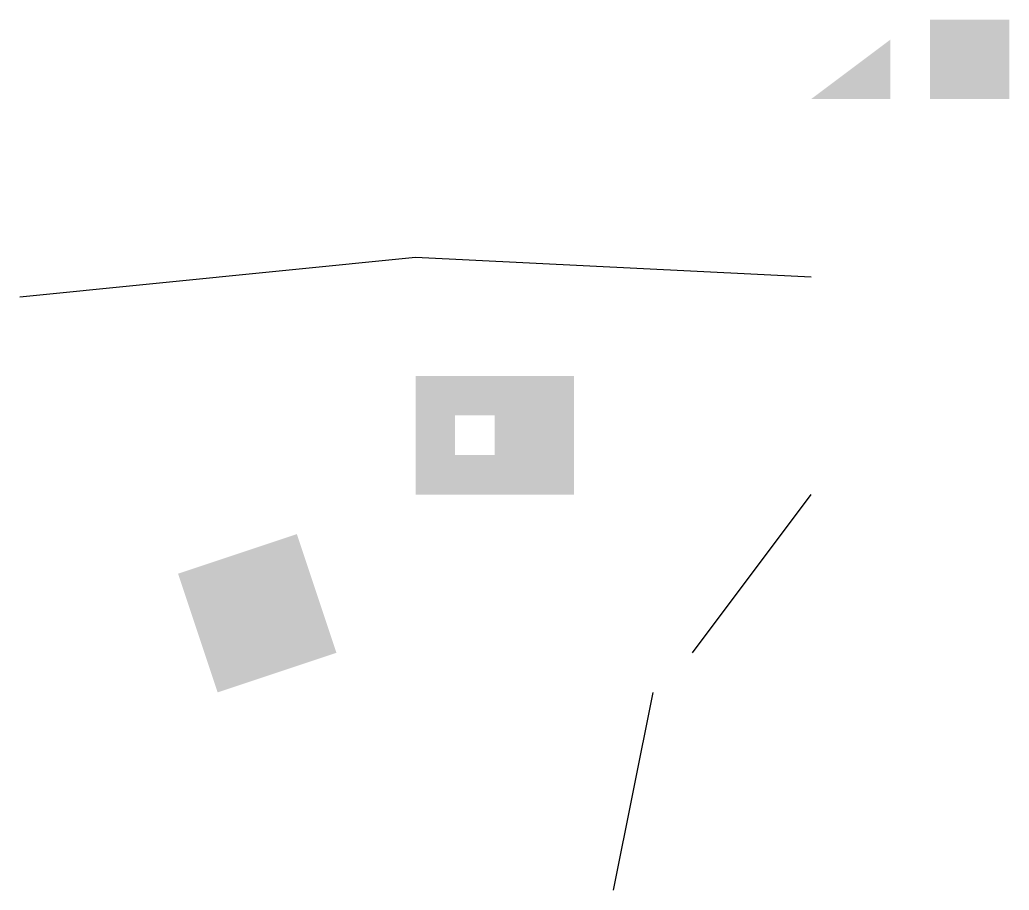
# Model space of a CAD drawing. Header units: metres. Extents: x 586000 to 588500, y 324000 to 326200.
import ezdxf

# ---------------------------------------------------------------- set-up
doc = ezdxf.new("R2010")
doc.units = ezdxf.units.M
doc.header["$MEASUREMENT"] = 0

msp = doc.modelspace()

# ---------------------------------------------------------------- hatches: boundary and pattern name
for points in [[(588300, 326000), (588500, 326000), (588500, 326200), (588300, 326200), (588300, 326000)], [(588000, 326000), (588200, 326000), (588200, 326150), (588000, 326000)], [(586500, 324500), (586800, 324600), (586700, 324900), (586400, 324800), (586500, 324500)]]:
    msp.add_hatch(color=256).paths.add_polyline_path(points, flags=0)
h = msp.add_hatch(color=256)
h.paths.add_polyline_path([(587000, 325000), (587400, 325000), (587400, 325300), (587000, 325300), (587000, 325000)], flags=0)
h.paths.add_polyline_path([(587100, 325100), (587200, 325100), (587200, 325200), (587100, 325200), (587100, 325100)], flags=0)

# ---------------------------------------------------------------- linework, layer by layer
for points in [[(586000, 325500), (587000, 325600), (588000, 325550)], [(587700, 324600), (588000, 325000)], [(587500, 324000), (587600, 324500)]]:
    msp.add_lwpolyline(points)

doc.saveas('drawing.dxf')
